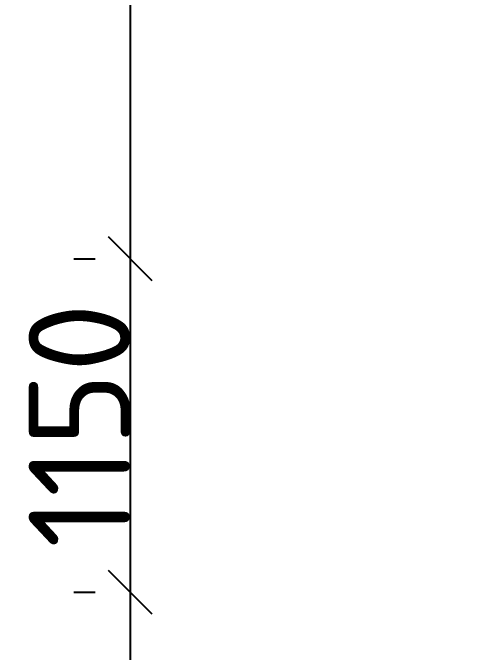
# Model space of a CAD drawing. Header units: millimetres. Extents: x -213547 to 415037, y -3642 to 106956.
# Drawn here: x 5070 to 6710, y 83196 to 85401 of the extents above; entities that cross this region are included whole.
import ezdxf

# ---------------------------------------------------------------- set-up
doc = ezdxf.new("R2010")
doc.units = ezdxf.units.MM
doc.layers.add('10)FK4', color=3, linetype='Continuous', lineweight=50)
doc.styles.add('ISOCPEUR', font='isocpeur.ttf', dxfattribs={"height": 250})
doc.styles.add('ISOCPEUR_1', font='isocpeur.ttf', dxfattribs={"height": 350})
doc.dimstyles.new('ISO-2_5_0_9К_БОЛЬШОЙ', dxfattribs={"dimscale": 304.8, "dimtxt": 248.995294, "dimasz": 0.492126, "dimexe": 0.393701, "dimexo": 0.984252, "dimgap": 0, "dimtad": 1, "dimdec": 0, "dimrnd": 10, "dimzin": 0, "dimdsep": 46, "dimtxsty": 'ISOCPEUR', "dimblk1": 'OBLIQUE', "dimblk2": 'OBLIQUE', "dimsah": 1, "dimcen": 0.09, "dimdle": 0.393701, "dimazin": 0, "dimtfac": 1, "dimtdec": 4, "dimtix": 1, "dimtmove": 0, "dimatfit": 3, "dimfxl": 1, "dimtvp": 1, "dimtolj": 1, "dimtzin": 0, "dimarcsym": 2})

# ---------------------------------------------------------------- blocks, each defined once
blk = doc.blocks.new('_Oblique')
at = {"color": 0, "linetype": 'ByBlock', "lineweight": -2}
blk.add_line((-0.5, -0.5), (0.5, 0.5), dxfattribs=at)
blk = doc.blocks.new('*D1940')
at = {"layer": '10)FK4', "color": 0, "lineweight": -2, "transparency": 16777216}
for p, q in [((5474.3, 87823), (5474.3, 84433)), ((5280.4, 87703), (5354.3, 87703)), ((5280.4, 84553), (5354.3, 84553))]:
    blk.add_line(p, q, dxfattribs=at)
at = {"layer": 'Defpoints', "color": 0, "transparency": 16777216}
for p in [(5580.4, 87703), (5474.3, 84553), (5580.4, 84553)]:
    blk.add_point(p, dxfattribs=at)
at = {"layer": '10)FK4', "color": 0, "lineweight": -2, "transparency": 16777216, "xscale": 150, "yscale": 150, "zscale": 150}
for p, rotation in [((5474.3, 87703), 90), ((5474.3, 84553), 270)]:
    blk.add_blockref('_Oblique', p, dxfattribs=dict(at, rotation=rotation))
at = {"layer": '10)FK4', "color": 0, "transparency": 16777216, "insert": (5299.3, 86128), "char_height": 350, "width": 706.764, "attachment_point": 5, "rotation": 90, "style": 'ISOCPEUR_1'}
blk.add_mtext('\\A1;3150', dxfattribs=at)
blk = doc.blocks.new('*D1941')
at = {"layer": '10)FK4', "color": 0, "lineweight": -2, "transparency": 16777216}
for p, q in [((5474.3, 84673), (5474.3, 83283)), ((5280.4, 84553), (5354.3, 84553)), ((5280.4, 83403), (5354.3, 83403))]:
    blk.add_line(p, q, dxfattribs=at)
at = {"layer": 'Defpoints', "color": 0, "transparency": 16777216}
for p in [(5580.4, 84553), (5474.3, 83403), (5580.4, 83403)]:
    blk.add_point(p, dxfattribs=at)
at = {"layer": '10)FK4', "color": 0, "lineweight": -2, "transparency": 16777216, "xscale": 150, "yscale": 150, "zscale": 150}
for p, rotation in [((5474.3, 84553), 90), ((5474.3, 83403), 270)]:
    blk.add_blockref('_Oblique', p, dxfattribs=dict(at, rotation=rotation))
at = {"layer": '10)FK4', "color": 0, "transparency": 16777216, "insert": (5299.3, 83978), "char_height": 350, "width": 655.049, "attachment_point": 5, "rotation": 90, "style": 'ISOCPEUR_1'}
blk.add_mtext('\\A1;1150', dxfattribs=at)
blk = doc.blocks.new('*D1942')
at = {"layer": '10)FK4', "color": 0, "lineweight": -2, "transparency": 16777216}
for p, q in [((5474.3, 83523), (5474.3, 81283)), ((5280.4, 83403), (5354.3, 83403)), ((6410, 81403), (5354.3, 81403))]:
    blk.add_line(p, q, dxfattribs=at)
at = {"layer": 'Defpoints', "color": 0, "transparency": 16777216}
for p in [(5580.4, 83403), (5474.3, 81403), (6710, 81403)]:
    blk.add_point(p, dxfattribs=at)
at = {"layer": '10)FK4', "color": 0, "lineweight": -2, "transparency": 16777216, "xscale": 150, "yscale": 150, "zscale": 150}
for p, rotation in [((5474.3, 83403), 90), ((5474.3, 81403), 270)]:
    blk.add_blockref('_Oblique', p, dxfattribs=dict(at, rotation=rotation))
at = {"layer": '10)FK4', "color": 0, "transparency": 16777216, "insert": (5299.3, 82403), "char_height": 350, "width": 758.478, "attachment_point": 5, "rotation": 90, "style": 'ISOCPEUR_1'}
blk.add_mtext('\\A1;2000', dxfattribs=at)

msp = doc.modelspace()

# ---------------------------------------------------------------- dimensions: what is measured, and where the dimension line sits
at = {"layer": '10)FK4', "color": 18, "true_color": 0x000000}
for base, p1, p2, override, picture, middle in [((5474.3, 84553), (5580.4, 87703), (5580.4, 84553), {"dimtxt": 200, "dimpost": '<>', "dimtxsty": 'ISOCPEUR_1', "dimfxl": 3150}, '*D1940', (5299.3, 86128)), ((5474.3, 83403), (5580.4, 84553), (5580.4, 83403), {"dimtxt": 200, "dimpost": '<>', "dimtxsty": 'ISOCPEUR_1', "dimfxl": 1150}, '*D1941', (5299.3, 83978)), ((5474.3, 81403), (5580.4, 83403), (6710, 81403), {"dimtxt": 200, "dimpost": '<>', "dimtxsty": 'ISOCPEUR_1', "dimfxl": 2296.969023}, '*D1942', (5299.3, 82403))]:
    dim = msp.add_linear_dim(base=base, p1=p1, p2=p2, angle=90, dimstyle='ISO-2_5_0_9К_БОЛЬШОЙ', override=override, dxfattribs=at)
    dim.commit()
    dim.dimension.update_dxf_attribs({"geometry": picture, "text_midpoint": middle})

doc.saveas('drawing.dxf')
